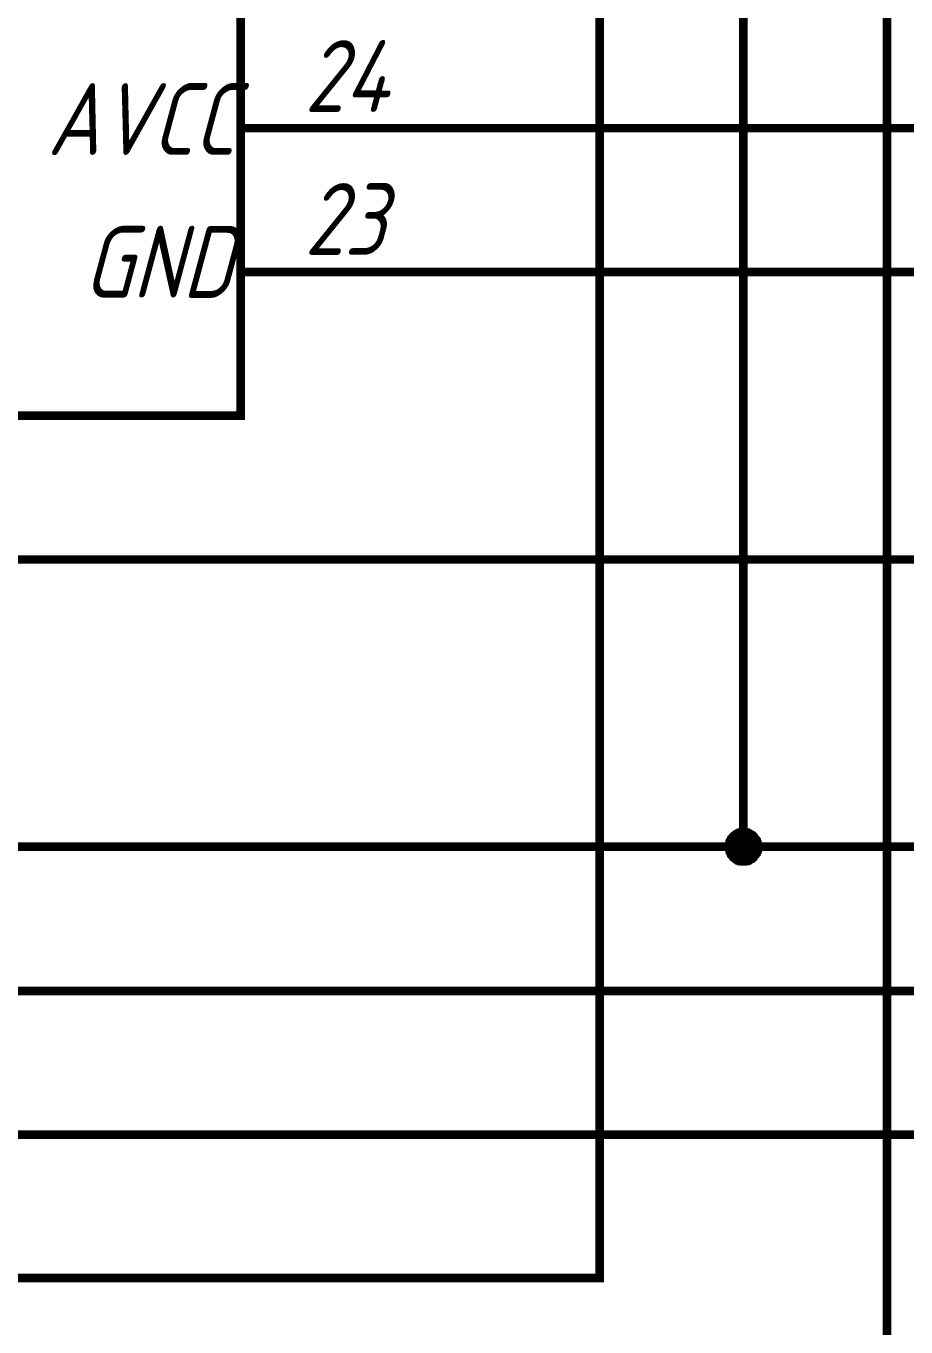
# Model space of a CAD drawing. Header units: millimetres. Extents: x 101 to 942, y 57 to 651.
# Drawn here: x 450.13 to 480.74, y 322.09 to 367.34 of the extents above; entities that cross this region are included whole.
import ezdxf

# ---------------------------------------------------------------- set-up
doc = ezdxf.new("R2010")
doc.units = ezdxf.units.MM
doc.header["$LTSCALE"] = 0.5
doc.layers.add('Sheet', color=255, linetype='Continuous')
doc.styles.add('GOST type A0', font='', dxfattribs={"oblique": 15, "height": 3.5})
doc.styles.get('GOST type A0').set_extended_font_data('GOST type A')

msp = doc.modelspace()

# ---------------------------------------------------------------- linework, layer by layer
at = {"layer": 'Sheet', "color": 7}
for points, const_width in [([(410.112, 358.789), (410.112, 358.789), (407.612, 358.789), (407.612, 348.785), (582.551, 348.785), (582.551, 536.29), (607.536, 536.29)], 0.3), ([(410.127, 363.791), (410.127, 363.791), (402.612, 363.791), (402.612, 328.778), (587.551, 328.778), (587.551, 508.78), (685.005, 508.78), (685.005, 508.78)], 0.3), ([(685.005, 503.778), (685.005, 503.778), (572.551, 503.778), (572.551, 333.78), (392.612, 333.78), (392.612, 368.792), (410.127, 368.792), (410.127, 368.792)], 0.3), ([(460.097, 458.793), (460.097, 458.793), (475.081, 458.793), (475.081, 418.795), (475.081, 338.797)], 0.3), ([(460.097, 388.784), (460.097, 388.784), (470.081, 388.784), (470.081, 323.792), (377.627, 323.792), (377.627, 413.793), (255.157, 413.793)], 0.3), ([(255.157, 403.789), (372.627, 403.789), (372.627, 318.79), (480.081, 318.79), (480.081, 383.782), (460.097, 383.782), (460.097, 383.782)], 0.3), ([(497.582, 338.797), (475.081, 338.797), (397.612, 338.797), (397.612, 393.786), (410.112, 393.786), (410.112, 393.786)], 0.3), ([(457.597, 363.791), (460.097, 363.791)], 0.3), ([(460.097, 363.791), (460.097, 363.791), (490.081, 363.791)], 0.3), ([(457.597, 358.789), (460.097, 358.789)], 0.3), ([(460.097, 358.789), (460.097, 358.789), (497.582, 358.789)], 0.3), ([(474.584, 338.797), (474.584, 338.828), (474.584, 338.844), (474.584, 338.875), (474.6, 338.906), (474.6, 338.922), (474.6, 338.953), (474.616, 338.968), (474.616, 338.999), (474.631, 339.015), (474.647, 339.03), (474.662, 339.061), (474.662, 339.077), (474.678, 339.092), (474.693, 339.108), (474.709, 339.139), (474.724, 339.155), (474.74, 339.17), (474.771, 339.186), (474.786, 339.201), (474.802, 339.217), (474.817, 339.217), (474.848, 339.232), (474.864, 339.248), (474.879, 339.263), (474.911, 339.263), (474.926, 339.279), (474.957, 339.279), (474.973, 339.279), (475.004, 339.294), (475.035, 339.294), (475.05, 339.294), (475.081, 339.294)], 0.3), ([(474.584, 338.797), (474.584, 338.828), (474.584, 338.844), (474.584, 338.875), (474.6, 338.906), (474.6, 338.922), (474.6, 338.953), (474.616, 338.968), (474.616, 338.999), (474.631, 339.015), (474.647, 339.03), (474.662, 339.061), (474.662, 339.077), (474.678, 339.092), (474.693, 339.108), (474.709, 339.139), (474.724, 339.155), (474.74, 339.17), (474.771, 339.186), (474.786, 339.201), (474.802, 339.217), (474.817, 339.217), (474.848, 339.232), (474.864, 339.248), (474.879, 339.263), (474.911, 339.263), (474.926, 339.279), (474.957, 339.279), (474.973, 339.279), (475.004, 339.294), (475.035, 339.294), (475.05, 339.294), (475.081, 339.294)], 0.3), ([(474.584, 338.797), (474.584, 338.828), (474.584, 338.844), (474.584, 338.875), (474.6, 338.906), (474.6, 338.922), (474.6, 338.953), (474.616, 338.968), (474.616, 338.999), (474.631, 339.015), (474.647, 339.03), (474.662, 339.061), (474.662, 339.077), (474.678, 339.092), (474.693, 339.108), (474.709, 339.139), (474.724, 339.155), (474.74, 339.17), (474.771, 339.186), (474.786, 339.201), (474.802, 339.217), (474.817, 339.217), (474.848, 339.232), (474.864, 339.248), (474.879, 339.263), (474.911, 339.263), (474.926, 339.279), (474.957, 339.279), (474.973, 339.279), (475.004, 339.294), (475.035, 339.294), (475.05, 339.294), (475.081, 339.294)], 0.3), ([(474.584, 338.797), (474.584, 338.828), (474.584, 338.844), (474.584, 338.875), (474.6, 338.906), (474.6, 338.922), (474.6, 338.953), (474.616, 338.968), (474.616, 338.999), (474.631, 339.015), (474.647, 339.03), (474.662, 339.061), (474.662, 339.077), (474.678, 339.092), (474.693, 339.108), (474.709, 339.139), (474.724, 339.155), (474.74, 339.17), (474.771, 339.186), (474.786, 339.201), (474.802, 339.217), (474.817, 339.217), (474.848, 339.232), (474.864, 339.248), (474.879, 339.263), (474.911, 339.263), (474.926, 339.279), (474.957, 339.279), (474.973, 339.279), (475.004, 339.294), (475.035, 339.294), (475.05, 339.294), (475.081, 339.294)], 0.3), ([(475.081, 339.294), (475.081, 339.294)], 0.3), ([(475.081, 339.294), (475.112, 339.294), (475.128, 339.294), (475.159, 339.294), (475.19, 339.279), (475.206, 339.279), (475.237, 339.279), (475.252, 339.263), (475.283, 339.263), (475.299, 339.248), (475.33, 339.232), (475.345, 339.217), (475.361, 339.217), (475.392, 339.201), (475.407, 339.186), (475.423, 339.17), (475.439, 339.155), (475.454, 339.139), (475.47, 339.108), (475.485, 339.092), (475.501, 339.077), (475.516, 339.061), (475.532, 339.03), (475.547, 339.015), (475.547, 338.999), (475.563, 338.968), (475.563, 338.953), (475.578, 338.922), (475.578, 338.906), (475.594, 338.875), (475.594, 338.844), (475.594, 338.828), (475.594, 338.797)], 0.3), ([(475.081, 339.294), (475.081, 339.294)], 0.3), ([(475.081, 339.294), (475.112, 339.294), (475.128, 339.294), (475.159, 339.294), (475.19, 339.279), (475.206, 339.279), (475.237, 339.279), (475.252, 339.263), (475.283, 339.263), (475.299, 339.248), (475.33, 339.232), (475.345, 339.217), (475.361, 339.217), (475.392, 339.201), (475.407, 339.186), (475.423, 339.17), (475.439, 339.155), (475.454, 339.139), (475.47, 339.108), (475.485, 339.092), (475.501, 339.077), (475.516, 339.061), (475.532, 339.03), (475.547, 339.015), (475.547, 338.999), (475.563, 338.968), (475.563, 338.953), (475.578, 338.922), (475.578, 338.906), (475.594, 338.875), (475.594, 338.844), (475.594, 338.828), (475.594, 338.797)], 0.3), ([(475.081, 339.294), (475.081, 339.294)], 0.3), ([(475.081, 339.294), (475.112, 339.294), (475.128, 339.294), (475.159, 339.294), (475.19, 339.279), (475.206, 339.279), (475.237, 339.279), (475.252, 339.263), (475.283, 339.263), (475.299, 339.248), (475.33, 339.232), (475.345, 339.217), (475.361, 339.217), (475.392, 339.201), (475.407, 339.186), (475.423, 339.17), (475.439, 339.155), (475.454, 339.139), (475.47, 339.108), (475.485, 339.092), (475.501, 339.077), (475.516, 339.061), (475.532, 339.03), (475.547, 339.015), (475.547, 338.999), (475.563, 338.968), (475.563, 338.953), (475.578, 338.922), (475.578, 338.906), (475.594, 338.875), (475.594, 338.844), (475.594, 338.828), (475.594, 338.797)], 0.3), ([(475.081, 339.294), (475.081, 339.294)], 0.3), ([(475.081, 339.294), (475.112, 339.294), (475.128, 339.294), (475.159, 339.294), (475.19, 339.279), (475.206, 339.279), (475.237, 339.279), (475.252, 339.263), (475.283, 339.263), (475.299, 339.248), (475.33, 339.232), (475.345, 339.217), (475.361, 339.217), (475.392, 339.201), (475.407, 339.186), (475.423, 339.17), (475.439, 339.155), (475.454, 339.139), (475.47, 339.108), (475.485, 339.092), (475.501, 339.077), (475.516, 339.061), (475.532, 339.03), (475.547, 339.015), (475.547, 338.999), (475.563, 338.968), (475.563, 338.953), (475.578, 338.922), (475.578, 338.906), (475.594, 338.875), (475.594, 338.844), (475.594, 338.828), (475.594, 338.797)], 0.3), ([(474.584, 338.797), (474.584, 338.828), (474.584, 338.844), (474.584, 338.875), (474.6, 338.906), (474.6, 338.922), (474.6, 338.953), (474.616, 338.968), (474.616, 338.999), (474.631, 339.015), (474.647, 339.03), (474.662, 339.061), (474.662, 339.077), (474.678, 339.092), (474.693, 339.108), (474.709, 339.139), (474.724, 339.155), (474.74, 339.17), (474.771, 339.186), (474.786, 339.201), (474.802, 339.217), (474.817, 339.217), (474.848, 339.232), (474.864, 339.248), (474.879, 339.263), (474.911, 339.263), (474.926, 339.279), (474.957, 339.279), (474.973, 339.279), (475.004, 339.294), (475.035, 339.294), (475.05, 339.294), (475.081, 339.294)], 0.0991), ([(474.584, 338.797), (474.584, 338.828), (474.584, 338.844), (474.584, 338.875), (474.6, 338.906), (474.6, 338.922), (474.6, 338.953), (474.616, 338.968), (474.616, 338.999), (474.631, 339.015), (474.647, 339.03), (474.662, 339.061), (474.662, 339.077), (474.678, 339.092), (474.693, 339.108), (474.709, 339.139), (474.724, 339.155), (474.74, 339.17), (474.771, 339.186), (474.786, 339.201), (474.802, 339.217), (474.817, 339.217), (474.848, 339.232), (474.864, 339.248), (474.879, 339.263), (474.911, 339.263), (474.926, 339.279), (474.957, 339.279), (474.973, 339.279), (475.004, 339.294), (475.035, 339.294), (475.05, 339.294), (475.081, 339.294)], 0.0991), ([(474.584, 338.797), (474.584, 338.828), (474.584, 338.844), (474.584, 338.875), (474.6, 338.906), (474.6, 338.922), (474.6, 338.953), (474.616, 338.968), (474.616, 338.999), (474.631, 339.015), (474.647, 339.03), (474.662, 339.061), (474.662, 339.077), (474.678, 339.092), (474.693, 339.108), (474.709, 339.139), (474.724, 339.155), (474.74, 339.17), (474.771, 339.186), (474.786, 339.201), (474.802, 339.217), (474.817, 339.217), (474.848, 339.232), (474.864, 339.248), (474.879, 339.263), (474.911, 339.263), (474.926, 339.279), (474.957, 339.279), (474.973, 339.279), (475.004, 339.294), (475.035, 339.294), (475.05, 339.294), (475.081, 339.294)], 0.0991), ([(474.584, 338.797), (474.584, 338.828), (474.584, 338.844), (474.584, 338.875), (474.6, 338.906), (474.6, 338.922), (474.6, 338.953), (474.616, 338.968), (474.616, 338.999), (474.631, 339.015), (474.647, 339.03), (474.662, 339.061), (474.662, 339.077), (474.678, 339.092), (474.693, 339.108), (474.709, 339.139), (474.724, 339.155), (474.74, 339.17), (474.771, 339.186), (474.786, 339.201), (474.802, 339.217), (474.817, 339.217), (474.848, 339.232), (474.864, 339.248), (474.879, 339.263), (474.911, 339.263), (474.926, 339.279), (474.957, 339.279), (474.973, 339.279), (475.004, 339.294), (475.035, 339.294), (475.05, 339.294), (475.081, 339.294)], 0.0991), ([(475.081, 339.294), (475.081, 339.294)], 0.0991), ([(475.081, 339.294), (475.112, 339.294), (475.128, 339.294), (475.159, 339.294), (475.19, 339.279), (475.206, 339.279), (475.237, 339.279), (475.252, 339.263), (475.283, 339.263), (475.299, 339.248), (475.33, 339.232), (475.345, 339.217), (475.361, 339.217), (475.392, 339.201), (475.407, 339.186), (475.423, 339.17), (475.439, 339.155), (475.454, 339.139), (475.47, 339.108), (475.485, 339.092), (475.501, 339.077), (475.516, 339.061), (475.532, 339.03), (475.547, 339.015), (475.547, 338.999), (475.563, 338.968), (475.563, 338.953), (475.578, 338.922), (475.578, 338.906), (475.594, 338.875), (475.594, 338.844), (475.594, 338.828), (475.594, 338.797)], 0.0991), ([(475.081, 339.294), (475.081, 339.294)], 0.0991), ([(475.081, 339.294), (475.112, 339.294), (475.128, 339.294), (475.159, 339.294), (475.19, 339.279), (475.206, 339.279), (475.237, 339.279), (475.252, 339.263), (475.283, 339.263), (475.299, 339.248), (475.33, 339.232), (475.345, 339.217), (475.361, 339.217), (475.392, 339.201), (475.407, 339.186), (475.423, 339.17), (475.439, 339.155), (475.454, 339.139), (475.47, 339.108), (475.485, 339.092), (475.501, 339.077), (475.516, 339.061), (475.532, 339.03), (475.547, 339.015), (475.547, 338.999), (475.563, 338.968), (475.563, 338.953), (475.578, 338.922), (475.578, 338.906), (475.594, 338.875), (475.594, 338.844), (475.594, 338.828), (475.594, 338.797)], 0.0991), ([(475.081, 339.294), (475.081, 339.294)], 0.0991), ([(475.081, 339.294), (475.112, 339.294), (475.128, 339.294), (475.159, 339.294), (475.19, 339.279), (475.206, 339.279), (475.237, 339.279), (475.252, 339.263), (475.283, 339.263), (475.299, 339.248), (475.33, 339.232), (475.345, 339.217), (475.361, 339.217), (475.392, 339.201), (475.407, 339.186), (475.423, 339.17), (475.439, 339.155), (475.454, 339.139), (475.47, 339.108), (475.485, 339.092), (475.501, 339.077), (475.516, 339.061), (475.532, 339.03), (475.547, 339.015), (475.547, 338.999), (475.563, 338.968), (475.563, 338.953), (475.578, 338.922), (475.578, 338.906), (475.594, 338.875), (475.594, 338.844), (475.594, 338.828), (475.594, 338.797)], 0.0991), ([(475.081, 339.294), (475.081, 339.294)], 0.0991), ([(475.081, 339.294), (475.112, 339.294), (475.128, 339.294), (475.159, 339.294), (475.19, 339.279), (475.206, 339.279), (475.237, 339.279), (475.252, 339.263), (475.283, 339.263), (475.299, 339.248), (475.33, 339.232), (475.345, 339.217), (475.361, 339.217), (475.392, 339.201), (475.407, 339.186), (475.423, 339.17), (475.439, 339.155), (475.454, 339.139), (475.47, 339.108), (475.485, 339.092), (475.501, 339.077), (475.516, 339.061), (475.532, 339.03), (475.547, 339.015), (475.547, 338.999), (475.563, 338.968), (475.563, 338.953), (475.578, 338.922), (475.578, 338.906), (475.594, 338.875), (475.594, 338.844), (475.594, 338.828), (475.594, 338.797)], 0.0991), ([(475.081, 338.285), (475.05, 338.285), (475.035, 338.285), (475.004, 338.285), (474.973, 338.3), (474.957, 338.3), (474.926, 338.3), (474.911, 338.316), (474.879, 338.316), (474.864, 338.331), (474.848, 338.347), (474.817, 338.362), (474.802, 338.362), (474.786, 338.378), (474.771, 338.393), (474.74, 338.409), (474.724, 338.424), (474.709, 338.456), (474.693, 338.471), (474.678, 338.487), (474.662, 338.502), (474.662, 338.533), (474.647, 338.549), (474.631, 338.564), (474.616, 338.595), (474.616, 338.611), (474.6, 338.642), (474.6, 338.657), (474.6, 338.689), (474.584, 338.72), (474.584, 338.735), (474.584, 338.766), (474.584, 338.797)], 0.3), ([(474.584, 338.797), (474.584, 338.797)], 0.3), ([(475.081, 338.285), (475.05, 338.285), (475.035, 338.285), (475.004, 338.285), (474.973, 338.3), (474.957, 338.3), (474.926, 338.3), (474.911, 338.316), (474.879, 338.316), (474.864, 338.331), (474.848, 338.347), (474.817, 338.362), (474.802, 338.362), (474.786, 338.378), (474.771, 338.393), (474.74, 338.409), (474.724, 338.424), (474.709, 338.456), (474.693, 338.471), (474.678, 338.487), (474.662, 338.502), (474.662, 338.533), (474.647, 338.549), (474.631, 338.564), (474.616, 338.595), (474.616, 338.611), (474.6, 338.642), (474.6, 338.657), (474.6, 338.689), (474.584, 338.72), (474.584, 338.735), (474.584, 338.766), (474.584, 338.797)], 0.3), ([(474.584, 338.797), (474.584, 338.797)], 0.3), ([(475.081, 338.285), (475.05, 338.285), (475.035, 338.285), (475.004, 338.285), (474.973, 338.3), (474.957, 338.3), (474.926, 338.3), (474.911, 338.316), (474.879, 338.316), (474.864, 338.331), (474.848, 338.347), (474.817, 338.362), (474.802, 338.362), (474.786, 338.378), (474.771, 338.393), (474.74, 338.409), (474.724, 338.424), (474.709, 338.456), (474.693, 338.471), (474.678, 338.487), (474.662, 338.502), (474.662, 338.533), (474.647, 338.549), (474.631, 338.564), (474.616, 338.595), (474.616, 338.611), (474.6, 338.642), (474.6, 338.657), (474.6, 338.689), (474.584, 338.72), (474.584, 338.735), (474.584, 338.766), (474.584, 338.797)], 0.3), ([(474.584, 338.797), (474.584, 338.797)], 0.3), ([(475.081, 338.285), (475.05, 338.285), (475.035, 338.285), (475.004, 338.285), (474.973, 338.3), (474.957, 338.3), (474.926, 338.3), (474.911, 338.316), (474.879, 338.316), (474.864, 338.331), (474.848, 338.347), (474.817, 338.362), (474.802, 338.362), (474.786, 338.378), (474.771, 338.393), (474.74, 338.409), (474.724, 338.424), (474.709, 338.456), (474.693, 338.471), (474.678, 338.487), (474.662, 338.502), (474.662, 338.533), (474.647, 338.549), (474.631, 338.564), (474.616, 338.595), (474.616, 338.611), (474.6, 338.642), (474.6, 338.657), (474.6, 338.689), (474.584, 338.72), (474.584, 338.735), (474.584, 338.766), (474.584, 338.797)], 0.3), ([(474.584, 338.797), (474.584, 338.797)], 0.3), ([(475.081, 338.285), (475.05, 338.285), (475.035, 338.285), (475.004, 338.285), (474.973, 338.3), (474.957, 338.3), (474.926, 338.3), (474.911, 338.316), (474.879, 338.316), (474.864, 338.331), (474.848, 338.347), (474.817, 338.362), (474.802, 338.362), (474.786, 338.378), (474.771, 338.393), (474.74, 338.409), (474.724, 338.424), (474.709, 338.456), (474.693, 338.471), (474.678, 338.487), (474.662, 338.502), (474.662, 338.533), (474.647, 338.549), (474.631, 338.564), (474.616, 338.595), (474.616, 338.611), (474.6, 338.642), (474.6, 338.657), (474.6, 338.689), (474.584, 338.72), (474.584, 338.735), (474.584, 338.766), (474.584, 338.797)], 0.0991), ([(474.584, 338.797), (474.584, 338.797)], 0.0991), ([(475.081, 338.285), (475.05, 338.285), (475.035, 338.285), (475.004, 338.285), (474.973, 338.3), (474.957, 338.3), (474.926, 338.3), (474.911, 338.316), (474.879, 338.316), (474.864, 338.331), (474.848, 338.347), (474.817, 338.362), (474.802, 338.362), (474.786, 338.378), (474.771, 338.393), (474.74, 338.409), (474.724, 338.424), (474.709, 338.456), (474.693, 338.471), (474.678, 338.487), (474.662, 338.502), (474.662, 338.533), (474.647, 338.549), (474.631, 338.564), (474.616, 338.595), (474.616, 338.611), (474.6, 338.642), (474.6, 338.657), (474.6, 338.689), (474.584, 338.72), (474.584, 338.735), (474.584, 338.766), (474.584, 338.797)], 0.0991), ([(474.584, 338.797), (474.584, 338.797)], 0.0991), ([(475.081, 338.285), (475.05, 338.285), (475.035, 338.285), (475.004, 338.285), (474.973, 338.3), (474.957, 338.3), (474.926, 338.3), (474.911, 338.316), (474.879, 338.316), (474.864, 338.331), (474.848, 338.347), (474.817, 338.362), (474.802, 338.362), (474.786, 338.378), (474.771, 338.393), (474.74, 338.409), (474.724, 338.424), (474.709, 338.456), (474.693, 338.471), (474.678, 338.487), (474.662, 338.502), (474.662, 338.533), (474.647, 338.549), (474.631, 338.564), (474.616, 338.595), (474.616, 338.611), (474.6, 338.642), (474.6, 338.657), (474.6, 338.689), (474.584, 338.72), (474.584, 338.735), (474.584, 338.766), (474.584, 338.797)], 0.0991), ([(474.584, 338.797), (474.584, 338.797)], 0.0991), ([(475.081, 338.285), (475.05, 338.285), (475.035, 338.285), (475.004, 338.285), (474.973, 338.3), (474.957, 338.3), (474.926, 338.3), (474.911, 338.316), (474.879, 338.316), (474.864, 338.331), (474.848, 338.347), (474.817, 338.362), (474.802, 338.362), (474.786, 338.378), (474.771, 338.393), (474.74, 338.409), (474.724, 338.424), (474.709, 338.456), (474.693, 338.471), (474.678, 338.487), (474.662, 338.502), (474.662, 338.533), (474.647, 338.549), (474.631, 338.564), (474.616, 338.595), (474.616, 338.611), (474.6, 338.642), (474.6, 338.657), (474.6, 338.689), (474.584, 338.72), (474.584, 338.735), (474.584, 338.766), (474.584, 338.797)], 0.0991), ([(474.584, 338.797), (474.584, 338.797)], 0.0991), ([(475.594, 338.797), (475.594, 338.766), (475.594, 338.735), (475.594, 338.72), (475.578, 338.689), (475.578, 338.657), (475.563, 338.642), (475.563, 338.611), (475.547, 338.595), (475.547, 338.564), (475.532, 338.549), (475.516, 338.533), (475.501, 338.502), (475.485, 338.487), (475.47, 338.471), (475.454, 338.456), (475.439, 338.424), (475.423, 338.409), (475.407, 338.393), (475.392, 338.378), (475.361, 338.362), (475.345, 338.362), (475.33, 338.347), (475.299, 338.331), (475.283, 338.316), (475.252, 338.316), (475.237, 338.3), (475.206, 338.3), (475.19, 338.3), (475.159, 338.285), (475.128, 338.285), (475.112, 338.285), (475.081, 338.285)], 0.3), ([(475.594, 338.797), (475.594, 338.766), (475.594, 338.735), (475.594, 338.72), (475.578, 338.689), (475.578, 338.657), (475.563, 338.642), (475.563, 338.611), (475.547, 338.595), (475.547, 338.564), (475.532, 338.549), (475.516, 338.533), (475.501, 338.502), (475.485, 338.487), (475.47, 338.471), (475.454, 338.456), (475.439, 338.424), (475.423, 338.409), (475.407, 338.393), (475.392, 338.378), (475.361, 338.362), (475.345, 338.362), (475.33, 338.347), (475.299, 338.331), (475.283, 338.316), (475.252, 338.316), (475.237, 338.3), (475.206, 338.3), (475.19, 338.3), (475.159, 338.285), (475.128, 338.285), (475.112, 338.285), (475.081, 338.285)], 0.3), ([(475.594, 338.797), (475.594, 338.766), (475.594, 338.735), (475.594, 338.72), (475.578, 338.689), (475.578, 338.657), (475.563, 338.642), (475.563, 338.611), (475.547, 338.595), (475.547, 338.564), (475.532, 338.549), (475.516, 338.533), (475.501, 338.502), (475.485, 338.487), (475.47, 338.471), (475.454, 338.456), (475.439, 338.424), (475.423, 338.409), (475.407, 338.393), (475.392, 338.378), (475.361, 338.362), (475.345, 338.362), (475.33, 338.347), (475.299, 338.331), (475.283, 338.316), (475.252, 338.316), (475.237, 338.3), (475.206, 338.3), (475.19, 338.3), (475.159, 338.285), (475.128, 338.285), (475.112, 338.285), (475.081, 338.285)], 0.3), ([(475.594, 338.797), (475.594, 338.766), (475.594, 338.735), (475.594, 338.72), (475.578, 338.689), (475.578, 338.657), (475.563, 338.642), (475.563, 338.611), (475.547, 338.595), (475.547, 338.564), (475.532, 338.549), (475.516, 338.533), (475.501, 338.502), (475.485, 338.487), (475.47, 338.471), (475.454, 338.456), (475.439, 338.424), (475.423, 338.409), (475.407, 338.393), (475.392, 338.378), (475.361, 338.362), (475.345, 338.362), (475.33, 338.347), (475.299, 338.331), (475.283, 338.316), (475.252, 338.316), (475.237, 338.3), (475.206, 338.3), (475.19, 338.3), (475.159, 338.285), (475.128, 338.285), (475.112, 338.285), (475.081, 338.285)], 0.3), ([(475.594, 338.797), (475.594, 338.766), (475.594, 338.735), (475.594, 338.72), (475.578, 338.689), (475.578, 338.657), (475.563, 338.642), (475.563, 338.611), (475.547, 338.595), (475.547, 338.564), (475.532, 338.549), (475.516, 338.533), (475.501, 338.502), (475.485, 338.487), (475.47, 338.471), (475.454, 338.456), (475.439, 338.424), (475.423, 338.409), (475.407, 338.393), (475.392, 338.378), (475.361, 338.362), (475.345, 338.362), (475.33, 338.347), (475.299, 338.331), (475.283, 338.316), (475.252, 338.316), (475.237, 338.3), (475.206, 338.3), (475.19, 338.3), (475.159, 338.285), (475.128, 338.285), (475.112, 338.285), (475.081, 338.285)], 0.0991), ([(475.594, 338.797), (475.594, 338.766), (475.594, 338.735), (475.594, 338.72), (475.578, 338.689), (475.578, 338.657), (475.563, 338.642), (475.563, 338.611), (475.547, 338.595), (475.547, 338.564), (475.532, 338.549), (475.516, 338.533), (475.501, 338.502), (475.485, 338.487), (475.47, 338.471), (475.454, 338.456), (475.439, 338.424), (475.423, 338.409), (475.407, 338.393), (475.392, 338.378), (475.361, 338.362), (475.345, 338.362), (475.33, 338.347), (475.299, 338.331), (475.283, 338.316), (475.252, 338.316), (475.237, 338.3), (475.206, 338.3), (475.19, 338.3), (475.159, 338.285), (475.128, 338.285), (475.112, 338.285), (475.081, 338.285)], 0.0991), ([(475.594, 338.797), (475.594, 338.766), (475.594, 338.735), (475.594, 338.72), (475.578, 338.689), (475.578, 338.657), (475.563, 338.642), (475.563, 338.611), (475.547, 338.595), (475.547, 338.564), (475.532, 338.549), (475.516, 338.533), (475.501, 338.502), (475.485, 338.487), (475.47, 338.471), (475.454, 338.456), (475.439, 338.424), (475.423, 338.409), (475.407, 338.393), (475.392, 338.378), (475.361, 338.362), (475.345, 338.362), (475.33, 338.347), (475.299, 338.331), (475.283, 338.316), (475.252, 338.316), (475.237, 338.3), (475.206, 338.3), (475.19, 338.3), (475.159, 338.285), (475.128, 338.285), (475.112, 338.285), (475.081, 338.285)], 0.0991), ([(475.594, 338.797), (475.594, 338.766), (475.594, 338.735), (475.594, 338.72), (475.578, 338.689), (475.578, 338.657), (475.563, 338.642), (475.563, 338.611), (475.547, 338.595), (475.547, 338.564), (475.532, 338.549), (475.516, 338.533), (475.501, 338.502), (475.485, 338.487), (475.47, 338.471), (475.454, 338.456), (475.439, 338.424), (475.423, 338.409), (475.407, 338.393), (475.392, 338.378), (475.361, 338.362), (475.345, 338.362), (475.33, 338.347), (475.299, 338.331), (475.283, 338.316), (475.252, 338.316), (475.237, 338.3), (475.206, 338.3), (475.19, 338.3), (475.159, 338.285), (475.128, 338.285), (475.112, 338.285), (475.081, 338.285)], 0.0991), ([(475.594, 338.797), (475.594, 338.797), (475.594, 338.797), (475.594, 338.797), (475.594, 338.797), (475.594, 338.797), (475.594, 338.797), (475.594, 338.797), (475.594, 338.797), (475.594, 338.797), (475.594, 338.797), (475.594, 338.797), (475.594, 338.797), (475.594, 338.797), (475.594, 338.797), (475.594, 338.797), (475.594, 338.797), (475.594, 338.797), (475.594, 338.797), (475.594, 338.797), (475.594, 338.797), (475.594, 338.797), (475.594, 338.797), (475.594, 338.797), (475.594, 338.797), (475.594, 338.797), (475.594, 338.797), (475.594, 338.797), (475.594, 338.797), (475.594, 338.797), (475.594, 338.797), (475.594, 338.797), (475.594, 338.797)], 0.3), ([(475.594, 338.797), (475.594, 338.797)], 0.3), ([(475.594, 338.797), (475.594, 338.797), (475.594, 338.797), (475.594, 338.797), (475.594, 338.797), (475.594, 338.797), (475.594, 338.797), (475.594, 338.797), (475.594, 338.797), (475.594, 338.797), (475.594, 338.797), (475.594, 338.797), (475.594, 338.797), (475.594, 338.797), (475.594, 338.797), (475.594, 338.797), (475.594, 338.797), (475.594, 338.797), (475.594, 338.797), (475.594, 338.797), (475.594, 338.797), (475.594, 338.797), (475.594, 338.797), (475.594, 338.797), (475.594, 338.797), (475.594, 338.797), (475.594, 338.797), (475.594, 338.797), (475.594, 338.797), (475.594, 338.797), (475.594, 338.797), (475.594, 338.797), (475.594, 338.797)], 0.3), ([(475.594, 338.797), (475.594, 338.797)], 0.3), ([(475.594, 338.797), (475.594, 338.797), (475.594, 338.797), (475.594, 338.797), (475.594, 338.797), (475.594, 338.797), (475.594, 338.797), (475.594, 338.797), (475.594, 338.797), (475.594, 338.797), (475.594, 338.797), (475.594, 338.797), (475.594, 338.797), (475.594, 338.797), (475.594, 338.797), (475.594, 338.797), (475.594, 338.797), (475.594, 338.797), (475.594, 338.797), (475.594, 338.797), (475.594, 338.797), (475.594, 338.797), (475.594, 338.797), (475.594, 338.797), (475.594, 338.797), (475.594, 338.797), (475.594, 338.797), (475.594, 338.797), (475.594, 338.797), (475.594, 338.797), (475.594, 338.797), (475.594, 338.797), (475.594, 338.797)], 0.3), ([(475.594, 338.797), (475.594, 338.797)], 0.3), ([(475.594, 338.797), (475.594, 338.797), (475.594, 338.797), (475.594, 338.797), (475.594, 338.797), (475.594, 338.797), (475.594, 338.797), (475.594, 338.797), (475.594, 338.797), (475.594, 338.797), (475.594, 338.797), (475.594, 338.797), (475.594, 338.797), (475.594, 338.797), (475.594, 338.797), (475.594, 338.797), (475.594, 338.797), (475.594, 338.797), (475.594, 338.797), (475.594, 338.797), (475.594, 338.797), (475.594, 338.797), (475.594, 338.797), (475.594, 338.797), (475.594, 338.797), (475.594, 338.797), (475.594, 338.797), (475.594, 338.797), (475.594, 338.797), (475.594, 338.797), (475.594, 338.797), (475.594, 338.797), (475.594, 338.797)], 0.3), ([(475.594, 338.797), (475.594, 338.797)], 0.3), ([(475.594, 338.797), (475.594, 338.797), (475.594, 338.797), (475.594, 338.797), (475.594, 338.797), (475.594, 338.797), (475.594, 338.797), (475.594, 338.797), (475.594, 338.797), (475.594, 338.797), (475.594, 338.797), (475.594, 338.797), (475.594, 338.797), (475.594, 338.797), (475.594, 338.797), (475.594, 338.797), (475.594, 338.797), (475.594, 338.797), (475.594, 338.797), (475.594, 338.797), (475.594, 338.797), (475.594, 338.797), (475.594, 338.797), (475.594, 338.797), (475.594, 338.797), (475.594, 338.797), (475.594, 338.797), (475.594, 338.797), (475.594, 338.797), (475.594, 338.797), (475.594, 338.797), (475.594, 338.797), (475.594, 338.797)], 0.0991), ([(475.594, 338.797), (475.594, 338.797)], 0.0991), ([(475.594, 338.797), (475.594, 338.797), (475.594, 338.797), (475.594, 338.797), (475.594, 338.797), (475.594, 338.797), (475.594, 338.797), (475.594, 338.797), (475.594, 338.797), (475.594, 338.797), (475.594, 338.797), (475.594, 338.797), (475.594, 338.797), (475.594, 338.797), (475.594, 338.797), (475.594, 338.797), (475.594, 338.797), (475.594, 338.797), (475.594, 338.797), (475.594, 338.797), (475.594, 338.797), (475.594, 338.797), (475.594, 338.797), (475.594, 338.797), (475.594, 338.797), (475.594, 338.797), (475.594, 338.797), (475.594, 338.797), (475.594, 338.797), (475.594, 338.797), (475.594, 338.797), (475.594, 338.797), (475.594, 338.797)], 0.0991), ([(475.594, 338.797), (475.594, 338.797)], 0.0991), ([(475.594, 338.797), (475.594, 338.797), (475.594, 338.797), (475.594, 338.797), (475.594, 338.797), (475.594, 338.797), (475.594, 338.797), (475.594, 338.797), (475.594, 338.797), (475.594, 338.797), (475.594, 338.797), (475.594, 338.797), (475.594, 338.797), (475.594, 338.797), (475.594, 338.797), (475.594, 338.797), (475.594, 338.797), (475.594, 338.797), (475.594, 338.797), (475.594, 338.797), (475.594, 338.797), (475.594, 338.797), (475.594, 338.797), (475.594, 338.797), (475.594, 338.797), (475.594, 338.797), (475.594, 338.797), (475.594, 338.797), (475.594, 338.797), (475.594, 338.797), (475.594, 338.797), (475.594, 338.797), (475.594, 338.797)], 0.0991), ([(475.594, 338.797), (475.594, 338.797)], 0.0991), ([(475.594, 338.797), (475.594, 338.797), (475.594, 338.797), (475.594, 338.797), (475.594, 338.797), (475.594, 338.797), (475.594, 338.797), (475.594, 338.797), (475.594, 338.797), (475.594, 338.797), (475.594, 338.797), (475.594, 338.797), (475.594, 338.797), (475.594, 338.797), (475.594, 338.797), (475.594, 338.797), (475.594, 338.797), (475.594, 338.797), (475.594, 338.797), (475.594, 338.797), (475.594, 338.797), (475.594, 338.797), (475.594, 338.797), (475.594, 338.797), (475.594, 338.797), (475.594, 338.797), (475.594, 338.797), (475.594, 338.797), (475.594, 338.797), (475.594, 338.797), (475.594, 338.797), (475.594, 338.797), (475.594, 338.797)], 0.0991), ([(475.594, 338.797), (475.594, 338.797)], 0.0991)]:
    msp.add_lwpolyline(points, dxfattribs=dict(at, const_width=const_width))
at = {"layer": 'Sheet', "color": 7, "const_width": 0.3}
msp.add_lwpolyline([(412.612, 468.797), (457.597, 468.797), (457.597, 353.787), (412.612, 353.787), (412.612, 468.797)], close=True, dxfattribs=at)
at = {"layer": 'Sheet', "color": 7, "const_width": 0.508}
msp.add_lwpolyline([(474.809, 338.797, 1), (475.317, 338.797, 1)], format="xyb", close=True, dxfattribs=at)

# ---------------------------------------------------------------- texts
at = {"layer": 'Sheet', "color": 7, "style": 'GOST type A0', "oblique": 15}
for s, p in [('24', (459.817, 364.35)), ('AVCC', (450.873, 362.859)), ('23', (459.817, 359.379)), ('GND', (452.115, 357.888))]:
    msp.add_text(s, height=2.5, dxfattribs=at).set_placement(p)

doc.saveas('drawing.dxf')
